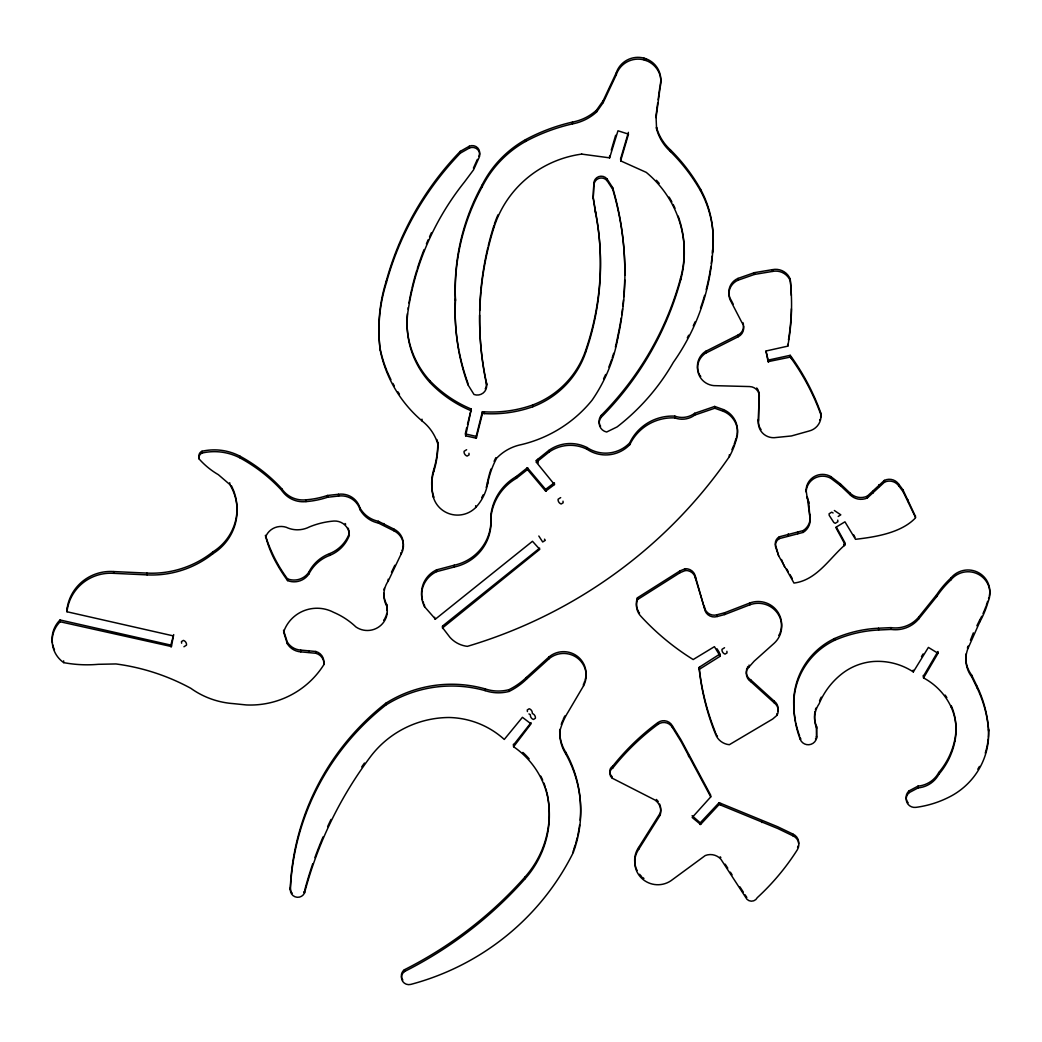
<?xml version="1.0" encoding="UTF-8"?>
<svg xmlns="http://www.w3.org/2000/svg" width="1042" height="1042" viewBox="0 0 1042 1042"><rect width="100%" height="100%" fill="white"/><g stroke="black" fill="none" stroke-linecap="round" stroke-linejoin="round"><path stroke-width="1.5" d="M989.34 595.855A21.869 21.491 -2.9 0 0 950.851 578.089A96.307 94.627 -2.9 0 0 936.641 594.761L918.731 617.046A30.101 29.58 -2.9 0 1 890.936 627.636L878.523 628.222A122.526 120.39 -2.9 0 0 834.434 638.564A72.445 71.182 -2.9 0 0 793.717 700.393L793.796 702.165A101.634 99.876 -2.9 0 0 800.217 739.299A8.557 8.414 -2.9 0 0 816.602 738.088L816.563 726.404A26.115 25.659 -2.9 0 1 815.026 711.386M816.615 738.088L816.563 726.404M765.974 351.18L768.201 360.115L790.214 355.322L791.295 356.82A236.274 232.158 -2.9 0 1 820.888 413.244L820.979 415.016A15.643 15.37 -2.9 0 1 809.061 431.023L791.438 435.96L774.076 437.705A15.278 15.018 -2.9 0 1 758.446 421.111L759.019 396.533A9.938 9.769 -2.9 0 0 758.693 391.362M758.446 421.111L759.019 396.533M407.409 313.616A89.599 88.036 -2.9 0 0 429.695 380.538A121.575 119.452 -2.9 0 0 471.284 409.05L465.657 435.843L476.259 438.187L482.485 413.466L484.348 413.596A121.562 119.452 -2.9 0 0 532.775 406.758A89.599 88.036 -2.9 0 0 585.956 351.571A277.706 272.874 -2.9 0 0 595.555 213.063L593.198 198.28L593.849 183.744A7.385 7.255 -2.9 0 1 607.004 178.911L612.618 187.521A307.755 302.401 -2.9 0 1 624.796 275.244M593.198 198.28L593.849 183.744M966.012 653.998A30.101 29.58 -2.9 0 0 971.704 675.177L977.031 686.209A122.526 120.403 -2.9 0 1 988.519 729.257L988.611 731.041A72.445 71.182 -2.9 0 1 952.245 795.437A101.621 99.863 -2.9 0 1 915.866 807.368A8.557 8.414 -2.9 0 1 909.236 792.597L918.119 787.895A26.115 25.659 -2.9 0 0 938.855 774.284A75.063 73.761 -2.9 0 0 954.954 741.018A58.052 57.036 -2.9 0 0 951.307 707.388A63.966 62.859 -2.9 0 0 923.538 677.912L938.008 653.295L937.917 651.51L923.446 676.128M236.182 499.73A51.905 50.993 -2.9 0 1 212.855 551.895A96.893 95.213 -2.9 0 1 146.974 573.1L113.643 571.563A43.764 43.009 -2.9 0 0 67.144 608.163L67.001 611.758L173.441 635.92L171.396 646.535L60.136 621.748L60.045 619.964L170.849 645.102L173.701 634.591M67.001 611.758L67.144 608.163M683.2 236.443A107.052 105.19 -2.9 0 1 680.595 278.097A316.703 311.193 -2.9 0 1 601.13 415.458L601.221 417.23A9.391 9.235 -2.9 0 0 606.639 432.013L617.072 426.933A222.949 219.067 -2.9 0 0 673.327 362.369A222.741 218.859 -2.9 0 0 712.676 252.06A108.381 106.492 -2.9 0 0 700.654 191.025A183.835 180.631 -2.9 0 0 670.475 151.598A48.544 47.698 -2.9 0 1 656.59 129.013L655.991 115.792L657.697 103.002M658.127 99.798L659.846 87.007M915.345 516.181L902.971 489.844L898.777 484.243A11.371 11.175 -2.9 0 0 884.358 480.401L867.283 496.161A15.187 14.927 -2.9 0 1 849.751 492.749L840.36 483.853L830.839 476.598A16.425 16.138 -2.9 0 0 806.091 490.209L806.182 491.98A16.425 16.138 -2.9 0 1 830.93 478.382L830.839 476.598M915.436 515.66L915.436 517.952C901.161 532.944 875.397 537.021 855.508 539.3L844.945 521.821L835.749 527.356L845.153 544.719C829.172 558.642 816.707 580.16 793.978 583.064L778.634 555.777L776.212 548.769A7.815 7.685 -2.9 0 1 779.39 538.584L779.299 536.812L803.108 530.612A15.187 14.927 -2.9 0 0 809.673 514.266L808.631 501.71L807.185 496.656L809.764 516.05A15.187 14.927 -2.9 0 1 803.2 532.397L779.39 538.584M531.055 722.64L513.511 744.952M466.725 427.467L465.305 433.889L476.168 436.403L482.394 411.694L484.269 411.811A121.562 119.452 -2.9 0 0 532.683 404.986A89.599 88.036 -2.9 0 0 585.865 349.786A277.706 272.874 -2.9 0 0 595.464 211.292L593.106 196.508M467.493 424.394L471.284 409.05M601.221 417.23A316.703 311.193 -2.9 0 0 680.687 279.881A107.052 105.19 -2.9 0 0 646.235 172.36L620.758 160.911L620.628 158.775L628.404 132.347M620.719 160.559L628.495 134.131L617.971 130.784L609.622 157.85L581.723 154.112M611.276 150.126L615.653 135.278M734.128 444.296A73.591 72.302 -2.9 0 0 735.899 438.76L735.978 440.545A73.591 72.302 -2.9 0 1 729.374 456.617A484.999 476.572 -2.9 0 1 467.363 646.353A27.483 27.001 -2.9 0 1 449.962 637.352L442.655 627.818L539.769 549.342L532.475 541.28L435.426 619.117L424.563 606.731A26.141 25.698 -2.9 0 1 436.611 571.654L454.325 566.991A46.486 45.679 -2.9 0 0 490.847 518.121A52.308 51.41 -2.9 0 1 516.519 478.226L527.46 469.564L545.669 491.16L554.461 484.543L536.383 462.257L536.304 460.473L548.743 450.47A36.47 35.832 -2.9 0 1 587.05 447.539A32.992 32.406 -2.9 0 0 629.733 442.85A46.955 46.135 -2.9 0 1 674.838 416.136A20.723 20.358 -2.9 0 0 694.662 413.309L714.695 406.445L723.474 409.61A23.158 22.755 -2.9 0 1 737.137 434.384M970.454 640.231L973.345 632.872M988.611 731.041A122.526 120.403 -2.9 0 0 977.122 687.994L971.795 676.961A30.101 29.58 -2.9 0 1 968.226 647.903L979.793 621.892A96.385 94.705 -2.9 0 0 988.103 601.729A21.869 21.491 -2.9 0 0 950.942 579.86L950.838 578.076M473.42 168.101L477.405 159.348M488.255 245.834A316.69 311.18 -2.9 0 1 493.999 225.306L494.09 227.091A316.69 311.18 -2.9 0 0 486.627 384.811A9.391 9.235 -2.9 0 1 474.006 394.488L467.936 384.732A222.949 219.067 -2.9 0 1 455.458 300.721L455.367 298.95A222.741 218.872 -2.9 0 1 482.068 185.072A108.368 106.492 -2.9 0 1 525.442 139.706A183.783 180.592 -2.9 0 1 572.423 122.096A48.531 47.685 -2.9 0 0 596.454 110.244L603.11 100.827L616.187 73.005A22.846 22.442 -2.9 0 1 644.06 58.144L645.845 58.717A22.846 22.442 -2.9 0 1 660.055 85.405M455.458 300.721A222.741 218.872 -2.9 0 1 482.159 186.857A108.368 106.492 -2.9 0 1 525.533 141.478A183.783 180.592 -2.9 0 1 572.514 123.881A48.531 47.685 -2.9 0 0 596.545 112.028L603.201 102.611L616.278 74.777L616.187 73.005M391.479 572.266L394.814 565.272M60.136 621.748A27.366 26.897 -2.9 0 0 63.731 662.634A124.519 122.357 -2.9 0 0 98.261 664.314L115.962 663.949A213.545 209.833 -2.9 0 1 190.842 688.319A82.253 80.82 -2.9 0 0 233.239 703.611L246.264 704.939A86.225 84.728 -2.9 0 0 323.945 664.509A10.993 10.798 -2.9 0 0 315.895 653.282L300.786 651.862A16.959 16.659 -2.9 0 1 287.345 643.774L283.619 632.051A35.115 34.503 -2.9 0 1 333.57 612.305A75.05 73.735 -2.9 0 1 355.947 626.971A19.941 19.59 -2.9 0 0 386.751 606.197A24.917 24.474 -2.9 0 1 388.236 581.032L400.91 554.474L400.818 552.703M539.678 548.131L442.563 626.047L442.576 628.456M699.247 669.368L699.377 667.167L720.217 653.868L720.23 656.213L699.247 669.368A251.76 247.384 -2.9 0 0 715.554 734.219A16.398 16.112 -2.9 0 0 729.335 744.704L772.695 719.019L777.032 715.281L776.941 713.496M976.875 625.786L979.701 620.107A96.385 94.705 -2.9 0 0 981.733 616.239M720.23 656.213L714.421 646.665L693.177 659.547L691.601 658.557A251.734 247.358 -2.9 0 1 640.986 616.382A16.398 16.112 -2.9 0 1 637.509 599.593L637.417 597.808L679.983 570.886L685.31 568.711A9.834 9.665 -2.9 0 1 695.457 576.825L704.444 608.189A9.847 9.678 -2.9 0 0 717.274 616.499L724.698 614.546L749.901 604.79L749.81 603.005L724.607 612.774L717.183 614.715A9.847 9.678 -2.9 0 1 704.353 606.405M583.429 684.099L583.52 685.87L568.124 712.012A69.71 68.498 -2.9 0 0 559.828 731.237A40.768 40.065 -2.9 0 0 565.871 754.095A121.601 119.491 -2.9 0 1 573.269 852.512A254.079 249.663 -2.9 0 1 410.769 984.403A7.398 7.268 -2.9 0 1 404.491 971.522L404.4 969.75A403.918 396.898 -2.9 0 0 524.999 877.012A98.417 96.698 -2.9 0 0 547.011 792.845L547.102 794.629A98.417 96.698 -2.9 0 1 525.09 878.797A403.918 396.898 -2.9 0 1 404.491 971.522M921.467 656.629L923.121 653.933M816.654 728.176A26.115 25.659 -2.9 0 1 819.116 703.806A75.037 73.735 -2.9 0 1 841.415 674.187A58.065 57.049 -2.9 0 1 873.339 661.501A63.94 62.833 -2.9 0 1 911.737 670.918L913.313 671.908L928.396 647.408L938.008 653.295M635.92 867.673A23.145 22.742 -2.9 0 1 638.616 847.511L660.12 813.281A13.872 13.624 -2.9 0 0 660.25 805.857M692.096 815.717L700.224 822.802L719.097 802.692L777.658 826.736L792.858 834.043L792.949 835.827A9.834 9.652 -2.9 0 1 797.338 849.764A241.887 237.68 -2.9 0 1 757.3 897.644A6.395 6.278 -2.9 0 1 746.919 899.246L720.934 859.285A13.872 13.624 -2.9 0 0 705.252 855.547L672.468 879.63A23.145 22.742 -2.9 0 1 638.707 849.295L660.211 815.065L660.12 813.281M950.929 579.86A96.307 94.627 -2.9 0 0 936.732 596.545L918.823 618.818A30.101 29.58 -2.9 0 1 891.027 629.42L878.614 630.006A122.526 120.39 -2.9 0 0 834.525 640.335A72.445 71.182 -2.9 0 0 793.809 702.165M777.032 715.281A9.834 9.665 -2.9 0 0 774.102 702.738L751.048 681.833A9.847 9.678 -2.9 0 1 749.133 666.841L754.187 661.149L774.219 643.214A23.497 23.08 -2.9 0 0 749.901 604.79M830.93 478.382L840.451 485.624L849.842 494.533A15.187 14.927 -2.9 0 0 867.374 497.946L884.45 482.185A11.371 11.175 -2.9 0 1 898.868 486.015L903.062 491.616L915.527 517.444M610.13 773.737A6.382 6.278 -2.9 0 1 612.813 766.091A241.952 237.745 -2.9 0 1 657.776 722.64A9.821 9.652 -2.9 0 1 672.311 725.714L681.077 739.924L710.657 795.111L710.748 796.883L692.188 817.501L700.589 824.43L719.175 804.463L719.097 802.692M304.538 892.955A7.398 7.268 -2.9 0 1 290.379 889.751L290.288 887.966A254.079 249.663 -2.9 0 1 385.683 703.324A121.588 119.478 -2.9 0 1 485.051 688.853A40.755 40.052 -2.9 0 0 509.082 689.635A69.71 68.498 -2.9 0 0 526.353 677.469L548.952 656.981A22.494 22.103 -2.9 0 1 585.109 680.061M290.366 889.751A254.079 249.663 -2.9 0 1 385.774 705.108A121.588 119.478 -2.9 0 1 485.142 690.625A40.755 40.052 -2.9 0 0 509.173 691.406A69.71 68.498 -2.9 0 0 526.444 679.241L549.043 658.765L548.952 656.981M422.531 600.166A26.141 25.698 -2.9 0 1 436.52 569.883L454.247 565.207A46.486 45.679 -2.9 0 0 490.756 516.35A52.308 51.41 -2.9 0 1 516.428 476.454L527.369 467.78L545.578 489.375L554.37 482.759L554.461 484.543M536.383 462.257L548.834 452.241A36.47 35.832 -2.9 0 1 587.141 449.323A32.992 32.406 -2.9 0 0 629.824 444.634A46.955 46.135 -2.9 0 1 674.929 417.92A20.723 20.358 -2.9 0 0 694.753 415.081L714.786 408.23L723.565 411.382A23.158 22.755 -2.9 0 1 735.978 440.545M743.597 325.794A9.938 9.769 -2.9 0 1 738.205 334.925L705.187 351.597A18.079 17.766 -2.9 0 0 698.544 372.346M791.334 295.394A236.313 232.197 -2.9 0 0 790.201 279.048A15.643 15.37 -2.9 0 0 772.474 269.644L754.408 272.652L737.97 278.422L738.062 280.194A15.278 15.018 -2.9 0 0 731.158 301.802L741.683 322.108A9.938 9.769 -2.9 0 1 738.283 336.709L705.278 353.381A18.079 17.766 -2.9 0 0 713.796 385.631L749.68 386.569A9.938 9.769 -2.9 0 1 759.11 398.318M637.509 599.593L680.074 572.657L685.402 570.482A9.834 9.665 -2.9 0 1 695.548 578.61L704.444 608.189M466.634 449.714L464.055 451.329A4.65 4.572 -2.9 0 0 467.142 456.096L469.082 454.872L468.952 453.283M183.939 646.756L186.518 645.128A4.65 4.572 -2.9 0 0 183.418 640.374L181.49 641.585L181.608 643.188M560.687 497.607L558.095 499.235A4.65 4.572 -2.9 0 0 561.195 504.002L563.136 502.778L563.006 501.189M838.211 516.454L840.803 514.826L834.342 510.502M724.555 647.733L721.976 649.361A4.663 4.585 -2.9 0 0 725.076 654.115L727.016 652.904L726.886 651.302M612.618 187.521L612.709 189.292A307.755 302.401 -2.9 0 1 617.88 337.842A164.102 161.249 -2.9 0 1 592.13 400.128A128.974 126.733 -2.9 0 1 521.56 444.569A46.643 45.822 -2.9 0 0 496.617 458.22A92.816 91.201 -2.9 0 0 487.617 483.905A48.766 47.919 -2.9 0 1 475.751 507.467A25.203 24.761 -2.9 0 1 433.42 497.425A48.74 47.893 -2.9 0 1 433.876 471.153A92.803 91.201 -2.9 0 0 437.887 444.283A46.643 45.835 -2.9 0 0 422.088 420.968A128.974 126.733 -2.9 0 1 380.122 349.825L380.03 348.041A164.128 161.276 -2.9 0 1 386.243 281.119A307.755 302.414 -2.9 0 1 460.264 151.364L469.291 146.232A7.385 7.255 -2.9 0 1 478.734 156.417M380.122 349.825A164.128 161.276 -2.9 0 1 386.335 282.903A307.755 302.414 -2.9 0 1 460.356 153.135L469.382 148.016L469.291 146.232M906.931 800.907A8.557 8.414 -2.9 0 1 909.145 790.826L918.028 786.124A26.115 25.659 -2.9 0 0 938.764 772.513A75.063 73.761 -2.9 0 0 954.863 739.247A58.052 57.036 -2.9 0 0 954.146 714.031M738.062 280.194L754.499 274.424L772.565 271.415A15.643 15.37 -2.9 0 1 790.292 280.832A236.313 232.197 -2.9 0 1 787.791 346.139L766 350.998L768.071 361.665L790.305 357.093L791.386 358.591A236.274 232.158 -2.9 0 1 820.979 415.016M67.235 609.935A43.764 43.009 -2.9 0 1 113.734 573.334L147.065 574.884A96.893 95.213 -2.9 0 0 212.933 553.68A51.905 50.993 -2.9 0 0 229.813 484.517L218.338 474.67A78.007 76.652 -2.9 0 1 199.113 458.936L199.022 457.164A5.132 5.054 -2.9 0 1 201.992 451.251A54.64 53.689 -2.9 0 1 240.155 456.279A162.018 159.192 -2.9 0 1 281.757 488.737A25.516 25.073 -2.9 0 0 305.905 499.821A87.697 86.173 -2.9 0 0 327.449 495.471L338.52 494.273A19.577 19.238 -2.9 0 1 359.972 507.949A27.457 26.975 -2.9 0 0 378.35 521.287L393.928 529.102A16.906 16.607 -2.9 0 1 402.655 548.665M199.113 458.936A5.132 5.054 -2.9 0 1 202.07 453.036A54.64 53.689 -2.9 0 1 240.246 458.063A162.018 159.192 -2.9 0 1 281.848 490.522A25.516 25.073 -2.9 0 0 305.996 501.606A87.697 86.173 -2.9 0 0 327.54 497.255L338.611 496.044A19.577 19.238 -2.9 0 1 360.063 509.72A27.457 26.975 -2.9 0 0 378.428 523.071L394.019 530.873A16.906 16.607 -2.9 0 1 400.91 554.474M283.528 630.267L287.253 642.002A16.959 16.659 -2.9 0 0 300.695 650.091L315.804 651.497A10.993 10.798 -2.9 0 1 323.854 662.725L323.945 664.509M616.278 74.777A22.846 22.442 -2.9 0 1 644.138 59.928L645.936 60.488A22.846 22.442 -2.9 0 1 660.146 87.189L656.082 117.577L655.991 115.792M719.175 804.463L777.749 828.507L792.949 835.827M612.11 776.394L612.201 778.179L655.014 800.048A13.872 13.624 -2.9 0 1 660.211 815.065M833.092 512.964L831.672 512.182L829.093 513.797L829.224 515.399L833.861 522.537L835.28 523.318L837.872 521.703L837.742 520.101M528.945 713.939L530.378 714.721A4.663 4.585 -2.9 0 0 533.465 719.475L535.406 718.264A4.663 4.585 -2.9 0 0 532.306 713.496A4.663 4.585 -2.9 0 0 529.219 708.742L527.278 709.954L527.408 711.556M746.306 670.774A9.847 9.678 -2.9 0 0 750.956 680.061L774.011 700.966A9.834 9.665 -2.9 0 1 777.879 711.126M536.304 460.473L538.31 462.882M547.102 794.629A84.128 82.67 -2.9 0 0 513.602 746.736L531.016 723.851L522.433 717.313L504.263 739.442L502.882 738.205A84.155 82.683 -2.9 0 0 448.998 717.495A98.417 96.698 -2.9 0 0 370.223 757.039A403.879 396.859 -2.9 0 0 304.538 892.955L304.446 891.171M287.579 580.602L287.488 578.831C277.732 565.715 270.243 550.971 265.45 535.341C269.201 551.765 277.771 566.965 287.579 580.602A17.688 17.388 -2.9 0 0 308.836 574.09A38.541 37.877 -2.9 0 1 329.702 555.412A34.855 34.256 -2.9 0 0 349.291 535.445L349.2 533.673A14.549 14.288 -2.9 0 0 348.757 529.961M607.004 178.911L607.095 180.696L612.709 189.292M544.497 539.157L545.279 540.342L542.687 541.97L538.818 536.018M725.167 864.17L727.772 868.168M730.364 872.167L732.096 874.824M739.898 886.82L743.363 892.147M745.095 894.804L746.827 897.475M717.013 648.814L719.41 652.605M672.311 725.714L672.403 727.485L681.168 741.709L710.748 796.883M786.775 569.075L788.351 571.798M789.94 574.507L792.311 578.57M853.502 534.65L854.974 537.294M836.492 527.291L845.075 542.947L845.153 544.719M781.474 559.502L784.496 566.796M733.177 304.095L731.067 300.031A15.278 15.018 -2.9 0 1 730.142 298.286M776.121 546.985L778.634 555.777M806.091 490.209L807.276 498.441M620.628 158.775L620.993 161.106M979.701 620.107L979.793 621.892M977.031 686.209L977.122 687.994M971.704 675.177L971.795 676.961M968.226 647.903L968.135 646.118A30.101 29.58 -2.9 0 0 967.393 648.033M954.863 739.247L954.954 741.018M951.307 707.388L951.216 705.616A58.052 57.036 -2.9 0 1 953.808 712.793M936.641 594.761L936.732 596.545M938.764 772.513L938.855 774.284M923.277 675.503L923.538 677.912M918.731 617.046L918.823 618.818M907.986 499.886L908.077 501.658M913.222 670.136L913.313 671.908M918.028 786.124L918.119 787.895M902.971 489.844L903.062 491.616M898.777 484.243L898.868 486.015M909.145 790.826L909.236 792.597M884.358 480.401L884.45 482.185M890.936 627.636L891.027 629.42M878.758 484.882L878.849 486.666M873.131 491.134L873.222 492.918M878.523 628.222L878.614 630.006M867.283 496.161L867.374 497.946M849.751 492.749L849.842 494.533M843.746 544.25L843.838 546.034M840.36 483.853L840.451 485.624M834.434 638.564L834.525 640.335M809.673 514.266L809.764 516.05M808.631 501.71L808.722 503.494M803.108 530.612L803.2 532.397M790.201 279.048L790.292 280.832M791.295 356.82L791.386 358.591M790.214 355.322L790.305 357.093M797.664 531.941L797.755 533.725M787.7 344.355L787.791 346.139M800.217 739.299L800.126 737.528A8.557 8.414 -2.9 0 0 800.881 739.012M788.221 533.908L788.312 535.692M772.474 269.644L772.565 271.415M768.501 360.141L768.592 361.926M767.98 359.894L768.071 361.665M754.408 272.652L754.499 274.424M774.011 700.966L774.102 702.738M738.192 334.925L738.283 336.709M761.871 820.744L761.962 822.529M750.956 680.061L751.048 681.833M749.042 665.07L749.133 666.841M729.283 454.846L729.374 456.617M723.474 409.61L723.565 411.382M656.59 129.013L656.499 127.241A48.544 47.698 -2.9 0 0 670.384 149.814A183.835 180.631 -2.9 0 1 700.563 189.24A108.381 106.492 -2.9 0 1 712.585 250.288L712.676 252.06M714.695 406.445L714.786 408.23M724.607 612.774L724.698 614.546M700.563 189.24L700.654 191.025M706.189 350.972L706.281 352.743M717.183 614.715L717.274 616.499M720.79 803.46L720.882 805.232M694.662 413.309L694.753 415.081M680.595 278.097L680.687 279.881M695.457 576.825L695.548 578.61M699.377 667.167L699.469 668.938M670.384 149.814L670.475 151.598M700.498 822.659L700.589 824.43M699.924 822.737L700.016 824.522M685.31 568.711L685.402 570.482M674.838 416.136L674.929 417.92M679.983 570.886L680.074 572.657M688.541 754.838L688.632 756.622M645.845 58.717L645.936 60.488M644.06 58.157L644.151 59.928M657.776 722.64L657.867 724.424A241.952 237.745 -2.9 0 0 612.904 767.876A6.382 6.278 -2.9 0 0 612.201 778.166M629.733 442.863L629.824 444.634M609.531 156.066L609.622 157.85M621.201 317.979A307.755 302.401 -2.9 0 1 617.789 336.071L617.88 337.842M603.11 100.827L603.201 102.611M638.616 847.511L638.707 849.295M596.454 110.244L596.545 112.028M595.464 211.292L595.555 213.063M612.813 766.091L612.904 767.876M585.865 349.786L585.956 351.571M572.423 122.096L572.514 123.881M587.05 447.539L587.141 449.323M573.178 850.728L573.269 852.512M559.749 729.452A40.768 40.065 -2.9 0 0 565.78 752.324L565.871 754.095M548.743 450.47L548.834 452.241M546.151 489.375L546.242 491.16M545.578 489.375L545.669 491.16M525.442 139.706L525.533 141.478M537.75 459.301L537.841 461.085M532.683 404.986L532.775 406.758M527.734 467.949L527.825 469.721M527.083 467.884L527.174 469.668M516.428 476.454L516.519 478.226M526.353 677.469L526.444 679.241M524.999 877.012L525.09 878.797M513.406 744.301L513.602 746.736M509.082 689.635L509.173 691.406M482.068 185.072L482.159 186.857M479.594 315.114A316.69 311.18 -2.9 0 0 486.536 383.026L486.627 384.811M490.756 516.35L490.847 518.121M484.269 411.811L484.348 413.596M488.698 476.793A92.816 91.201 -2.9 0 0 487.526 482.133L487.617 483.905M482.394 411.694L482.485 413.466M476.337 436.155L476.428 437.927M475.881 436.494L475.973 438.278M460.264 151.364L460.356 153.135M475.66 505.696L475.751 507.467M485.051 688.853L485.142 690.625M467.936 384.732L467.845 382.961A222.949 219.067 -2.9 0 1 459.144 351.519M465.566 434.058L465.657 435.843M454.247 565.207L454.325 566.991M436.806 439.49A46.643 45.835 -2.9 0 1 437.796 442.498L437.887 444.283M442.563 626.047L442.655 627.818M429.695 380.538L429.786 382.323A121.575 119.452 -2.9 0 0 471.375 410.835M437.796 442.498A92.803 91.201 -2.9 0 1 433.785 469.382L433.876 471.153M433.785 469.382A48.74 47.893 -2.9 0 0 433.329 495.653L433.42 497.425M436.52 569.883L436.611 571.654M434.683 617.268L434.774 619.052M421.997 419.184L422.088 420.968M424.472 604.959L424.563 606.731M408.203 307.637L408.295 309.409A89.599 88.036 -2.9 0 0 429.786 382.323M386.243 281.119L386.335 282.903M393.928 529.102L394.019 530.873M388.145 579.248L388.236 581.032M383.769 523.501L383.86 525.272M383.808 593.289A24.917 24.474 -2.9 0 0 386.66 604.412L386.751 606.197M378.35 521.287L378.428 523.071M385.683 703.324L385.774 705.095M359.972 507.949L360.063 509.72M338.52 494.273L338.611 496.044M327.449 495.471L327.54 497.255M349.2 533.673A34.855 34.256 -2.9 0 1 329.611 553.628L329.702 555.412M315.804 651.497L315.895 653.269M305.905 499.821L305.996 501.606M329.611 553.628A38.541 37.877 -2.9 0 0 308.745 572.318L308.836 574.09M308.679 650.599L308.758 652.383M300.695 650.091L300.786 651.862M281.757 488.737L281.848 490.522M287.253 642.002L287.345 643.774M240.155 456.279L240.246 458.063M229.722 482.733L229.813 484.517M212.855 551.895L212.933 553.68M201.992 451.251L202.07 453.036M171.305 644.751L171.396 646.535M170.849 645.102L170.94 646.887M146.974 573.1L147.065 574.884M113.643 571.563L113.734 573.334M63.64 660.862L63.731 662.634M549.043 658.765A22.494 22.103 -2.9 0 1 583.52 685.87M265.541 537.125A16.516 16.229 -2.9 0 1 286.198 527.265A25.816 25.373 -2.9 0 0 296.162 529.779L297.895 529.805A25.816 25.373 -2.9 0 0 309.513 526.874A80.338 78.931 -2.9 0 1 333.961 521.039A14.549 14.288 -2.9 0 1 349.304 535.445M494.09 227.091A107.052 105.19 -2.9 0 1 581.723 154.099M408.295 309.409A277.68 272.848 -2.9 0 1 464.498 181.972L473.511 169.885L478.825 158.202A7.385 7.255 -2.9 0 0 469.382 148.016M593.94 185.515A7.385 7.255 -2.9 0 1 607.095 180.696M657.867 724.424A9.821 9.652 -2.9 0 1 672.403 727.485M819.546 700.797A75.037 73.735 -2.9 0 1 821.226 697.176M815.417 709.732A26.115 25.659 -2.9 0 1 815.925 708.104M816.524 736.303A8.557 8.414 -2.9 0 1 816.381 736.837M815.769 738.387A8.557 8.414 -2.9 0 1 815.495 738.869M799.605 736.108A101.634 99.876 -2.9 0 1 795.841 722.979M795.541 721.494A101.634 99.876 -2.9 0 1 793.704 700.393M988.988 597.248A21.869 21.491 -2.9 0 1 988.545 598.616M987.608 601.351A96.385 94.705 -2.9 0 1 986.253 605.506M985.771 606.874A96.385 94.705 -2.9 0 1 982.997 613.608M988.519 729.257A72.445 71.182 -2.9 0 1 988.35 737.306M988.207 738.908A72.445 71.182 -2.9 0 1 985.263 753.106M979.454 766.417A72.445 71.182 -2.9 0 1 977.8 769.204M908.168 802.757A8.557 8.414 -2.9 0 1 907.491 801.871M945.133 695.092A63.966 62.859 -2.9 0 1 946.839 697.619M639.501 612.97A16.398 16.112 -2.9 0 1 638.889 612.097M638.342 611.185A16.398 16.112 -2.9 0 1 637.443 609.244M637.092 608.241A16.398 16.112 -2.9 0 1 637.417 597.808M749.81 603.005A23.497 23.08 -2.9 0 1 780.966 629.824M780.562 631.283A23.497 23.08 -2.9 0 1 780.067 632.715M779.481 634.109A23.497 23.08 -2.9 0 1 778.791 635.464M746.528 669.511A9.847 9.678 -2.9 0 1 746.932 668.287M747.479 667.127A9.847 9.678 -2.9 0 1 747.817 666.567M717.469 736.199A16.398 16.112 -2.9 0 1 716.87 735.313M716.336 734.389A16.398 16.112 -2.9 0 1 715.867 733.425M715.463 732.448A251.76 247.384 -2.9 0 1 699.156 667.596M775.717 546.047A7.815 7.685 -2.9 0 1 779.299 536.812M736.824 435.869A23.158 22.755 -2.9 0 1 736.407 437.327M733.62 445.65A73.591 72.302 -2.9 0 1 731.914 449.662M423.716 603.409A26.141 25.698 -2.9 0 1 423.065 601.807M820.888 413.244A15.643 15.37 -2.9 0 1 820.614 417.321M820.067 419.301A15.643 15.37 -2.9 0 1 819.689 420.265M761.064 429.604A15.278 15.018 -2.9 0 1 760.504 428.77M760.009 427.923A15.278 15.018 -2.9 0 1 759.579 427.025M759.201 426.113A15.278 15.018 -2.9 0 1 758.355 419.327M756.674 388.002A9.938 9.769 -2.9 0 1 757.104 388.497M757.495 389.031A9.938 9.769 -2.9 0 1 758.172 390.151M700.745 376.462A18.079 17.766 -2.9 0 1 700.094 375.485M699.508 374.469A18.079 17.766 -2.9 0 1 698.987 373.427M742.894 322.603A9.938 9.769 -2.9 0 1 743.454 324.492M729.765 297.374A15.278 15.018 -2.9 0 1 737.97 278.422M791.399 308.81A236.313 232.197 -2.9 0 1 788.468 339.952M712.585 250.288A222.741 218.859 -2.9 0 1 712.363 253.232M712.09 256.176A222.741 218.859 -2.9 0 1 711.256 263.522M710.852 266.452A222.741 218.859 -2.9 0 1 706.176 289.65M704.613 295.368A222.741 218.859 -2.9 0 1 700.524 308.054M695.079 321.835A222.741 218.859 -2.9 0 1 693.256 325.899M688.684 335.224A222.741 218.859 -2.9 0 1 687.303 337.842M600.596 426.23A9.391 9.235 -2.9 0 1 600.27 425.709M599.749 424.615A9.391 9.235 -2.9 0 1 601.13 415.458M656.408 180.266A107.052 105.19 -2.9 0 1 659.221 183.431M669.107 197.094A107.052 105.19 -2.9 0 1 671.895 201.979M673.184 204.466A107.052 105.19 -2.9 0 1 675.008 208.27M678.16 216.072A107.052 105.19 -2.9 0 1 679.905 221.399M680.296 222.741A107.052 105.19 -2.9 0 1 681.976 229.553M682.263 230.92A107.052 105.19 -2.9 0 1 682.992 235.062M494.442 223.978A107.052 105.19 -2.9 0 1 497.985 214.808M479.672 310.555A316.69 311.18 -2.9 0 1 480.675 292.333M480.805 290.822A316.69 311.18 -2.9 0 1 487.903 247.319M486.536 383.026A9.391 9.235 -2.9 0 1 486.015 387.207M485.52 388.314A9.391 9.235 -2.9 0 1 485.22 388.848M458.845 349.982A222.949 219.067 -2.9 0 1 455.367 298.95M624.705 279.842A307.755 302.401 -2.9 0 1 623.767 296.67M623.507 299.731A307.755 302.401 -2.9 0 1 622.856 305.827M622.491 308.875A307.755 302.401 -2.9 0 1 621.67 314.945M617.789 336.071A164.102 161.249 -2.9 0 1 615.379 347.103M613.66 353.316A164.102 161.249 -2.9 0 1 612.188 357.94M611.68 359.464A164.102 161.249 -2.9 0 1 608.854 367.045M605.649 374.469A164.102 161.249 -2.9 0 1 603.552 378.832M489.037 475.478A92.816 91.201 -2.9 0 1 491.056 468.952M494.103 461.345A92.816 91.201 -2.9 0 1 495.901 457.646M487.526 482.133A48.766 47.919 -2.9 0 1 487.07 484.296M486.796 485.377A48.766 47.919 -2.9 0 1 486.184 487.513M483.267 494.729A48.766 47.919 -2.9 0 1 481.665 497.659M433.863 497.229A25.203 24.761 -2.9 0 1 433.329 495.653M399.477 394.176A128.974 126.733 -2.9 0 1 397.927 391.831M394.267 385.853A128.974 126.733 -2.9 0 1 392.886 383.417M390.945 379.692A128.974 126.733 -2.9 0 1 387.416 372.059M386.882 370.77A128.974 126.733 -2.9 0 1 384.42 364.218M383.964 362.903A128.974 126.733 -2.9 0 1 382.323 357.549M381.945 356.208A128.974 126.733 -2.9 0 1 380.03 348.041M408.959 303.066A277.68 272.848 -2.9 0 1 411.694 289.442M412.033 287.931A277.68 272.848 -2.9 0 1 416.865 270.047M417.321 268.562A277.68 272.848 -2.9 0 1 424.042 249.624M426.399 243.906A277.68 272.848 -2.9 0 1 428.249 239.647M429.525 236.821A277.68 272.848 -2.9 0 1 431.492 232.613M231.402 485.728A51.905 50.993 -2.9 0 1 232.861 488.828M233.304 489.883A51.905 50.993 -2.9 0 1 234.828 494.182M235.153 495.276A51.905 50.993 -2.9 0 1 235.961 498.61M402.303 549.72A16.906 16.607 -2.9 0 1 401.873 550.749M384.003 589.993A24.917 24.474 -2.9 0 1 384.277 588.352M386.673 604.412A19.941 19.59 -2.9 0 1 387.168 610.781M386.777 613.321A19.941 19.59 -2.9 0 1 386.048 615.783M385.566 616.981A19.941 19.59 -2.9 0 1 384.993 618.14M384.355 619.261A19.941 19.59 -2.9 0 1 383.651 620.342M54.471 649.895A27.366 26.897 -2.9 0 1 52.751 644.79M52.413 643.031A27.366 26.897 -2.9 0 1 60.045 619.964M345.071 523.514A14.549 14.288 -2.9 0 1 345.71 524.204M348.171 528.19A14.549 14.288 -2.9 0 1 348.497 529.062M308.745 572.318A17.688 17.388 -2.9 0 1 287.488 578.831M304.863 889.634A403.879 396.859 -2.9 0 1 312.769 863.688M314.879 857.67A403.879 396.859 -2.9 0 1 323.072 836.869M327.618 826.645A403.879 396.859 -2.9 0 1 331.03 819.429M361.704 766.964A403.879 396.859 -2.9 0 1 364.466 763.031M304.238 891.613A7.398 7.268 -2.9 0 1 303.743 892.434M292.255 893.228A7.398 7.268 -2.9 0 1 291.643 892.486M291.122 891.665A7.398 7.268 -2.9 0 1 290.288 887.966M584.64 681.442A22.494 22.103 -2.9 0 1 584.08 682.784M561.247 724.424A69.71 68.498 -2.9 0 1 562.628 720.738M563.136 719.527A69.71 68.498 -2.9 0 1 564.803 715.958M565.78 752.311A121.601 119.491 -2.9 0 1 580.147 820.262M579.626 824.925A121.601 119.491 -2.9 0 1 577.685 835.723M577.32 837.247A121.601 119.491 -2.9 0 1 575.679 843.291M575.223 844.788A121.601 119.491 -2.9 0 1 573.725 849.256M402.85 979.988A7.398 7.268 -2.9 0 1 402.095 978.764M401.73 977.865A7.398 7.268 -2.9 0 1 404.4 969.75M522.889 752.428A84.128 82.67 -2.9 0 1 529.167 758.85M540.798 776.147A84.128 82.67 -2.9 0 1 542.687 780.184M543.833 782.933A84.128 82.67 -2.9 0 1 545.344 787.14M545.8 788.547A84.128 82.67 -2.9 0 1 546.633 791.412M792.858 834.043A9.834 9.652 -2.9 0 1 798.693 843.799M798.315 845.674A9.834 9.652 -2.9 0 1 797.573 847.446M720.191 856.824A13.872 13.624 -2.9 0 1 720.843 857.514M643.93 878.445A23.145 22.742 -2.9 0 1 642.732 877.507M641.598 876.491A23.145 22.742 -2.9 0 1 639.567 874.251M637.105 870.448A23.145 22.742 -2.9 0 1 636.467 869.08M656.395 799.474A13.872 13.624 -2.9 0 1 657.072 800.139M657.697 800.855A13.872 13.624 -2.9 0 1 658.257 801.611M659.638 804.072A13.872 13.624 -2.9 0 1 659.977 804.958M611.198 775.522A6.382 6.278 -2.9 0 1 610.69 774.844"/></g></svg>
